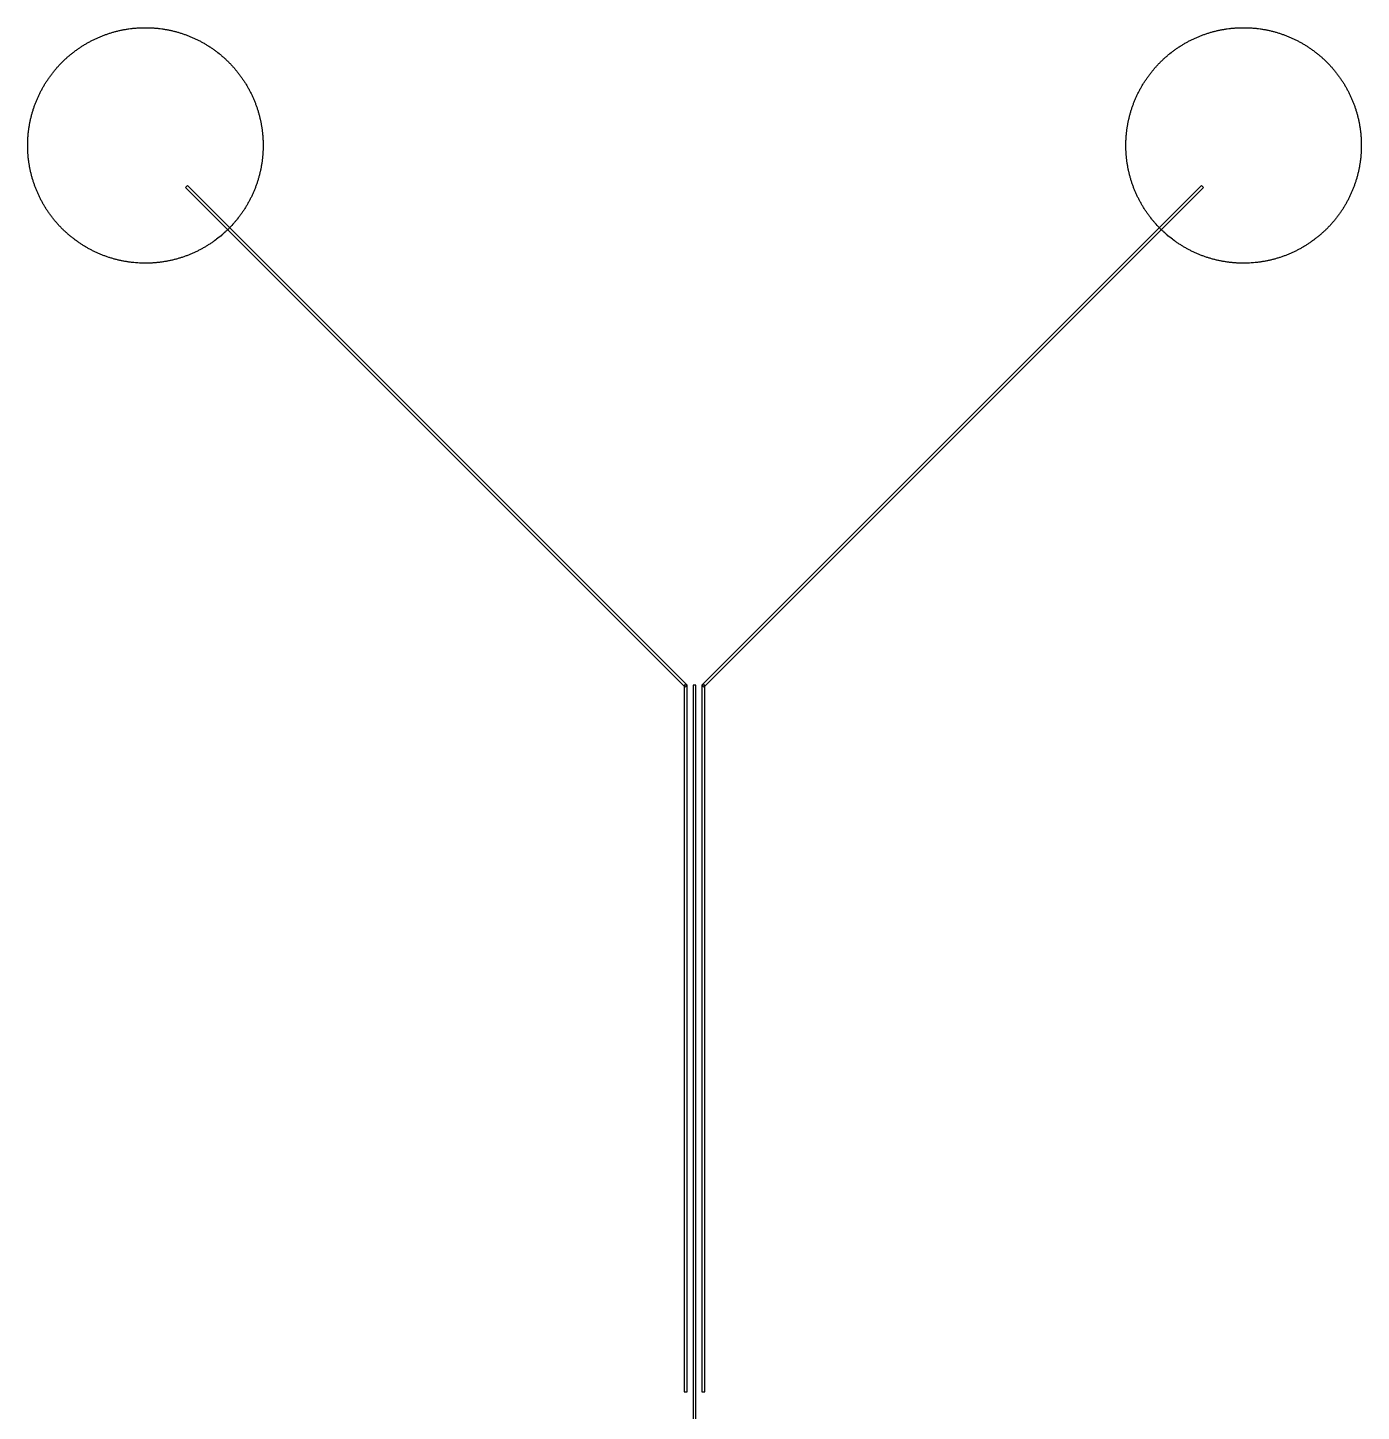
# Model space of a CAD drawing. Extents: x -30714 to 30714, y -38788 to 39084.
# Drawn here: x -5664 to 5664, y -32666 to -20916 of the extents above; entities that cross this region are included whole.
import ezdxf

# ---------------------------------------------------------------- set-up
doc = ezdxf.new("R2010")
doc.units = 0
doc.layers.add('New_Layer', color=20, linetype='CONTINUOUS')

msp = doc.modelspace()

# ---------------------------------------------------------------- linework, layer by layer
at = {"layer": 'New_Layer'}
for points in [[(-3663.65, -21923.5), (-3663.85, -21937.6), (-3664.25, -21951.65), (-3664.5, -21958.65), (-3664.85, -21965.75), (-3665.2, -21972.75), (-3666.1, -21986.85), (-3667.2, -22000.85), (-3667.8, -22007.9), (-3669.2, -22021.9), (-3669.95, -22028.85), (-3670.8, -22035.9), (-3671.65, -22042.9), (-3672.55, -22049.85), (-3674.55, -22063.85), (-3675.6, -22070.8), (-3676.7, -22077.7), (-3677.9, -22084.7), (-3679.1, -22091.65), (-3680.35, -22098.55), (-3681.65, -22105.5), (-3683, -22112.4), (-3684.4, -22119.25), (-3685.85, -22126.15), (-3688.9, -22139.9), (-3690.5, -22146.75), (-3692.15, -22153.6), (-3693.85, -22160.45), (-3695.6, -22167.3), (-3697.4, -22174.15), (-3699.25, -22180.95), (-3701.1, -22187.65), (-3703.05, -22194.5), (-3705.05, -22201.25), (-3707.05, -22207.95), (-3709.15, -22214.75), (-3711.25, -22221.4), (-3713.45, -22228.15), (-3715.65, -22234.8), (-3717.95, -22241.5), (-3720.25, -22248.15), (-3722.6, -22254.8), (-3725, -22261.4), (-3727.45, -22268), (-3729.95, -22274.55), (-3732.5, -22281.15), (-3735.1, -22287.7), (-3737.75, -22294.25), (-3740.4, -22300.7), (-3743.15, -22307.25), (-3745.9, -22313.65), (-3748.75, -22320.2), (-3751.6, -22326.55), (-3754.55, -22333.05), (-3757.45, -22339.35), (-3760.5, -22345.8), (-3763.55, -22352.15), (-3766.6, -22358.4), (-3769.75, -22364.75), (-3772.9, -22371), (-3776.15, -22377.3), (-3779.4, -22383.5), (-3782.75, -22389.8), (-3786.1, -22395.95), (-3789.5, -22402.15), (-3792.95, -22408.3), (-3796.4, -22414.35), (-3799.95, -22420.5), (-3803.55, -22426.6), (-3807.15, -22432.6), (-3810.8, -22438.6), (-3814.5, -22444.6), (-3818.25, -22450.6), (-3822, -22456.5), (-3825.85, -22462.45), (-3829.7, -22468.3), (-3833.6, -22474.15), (-3837.55, -22480), (-3841.55, -22485.8), (-3845.6, -22491.6), (-3849.65, -22497.3), (-3853.75, -22503.05), (-3857.95, -22508.8), (-3862.1, -22514.4), (-3866.35, -22520.05), (-3870.6, -22525.6), (-3874.95, -22531.25), (-3883.65, -22542.25), (-3888.05, -22547.7), (-3892.55, -22553.15), (-3897.1, -22558.65), (-3901.6, -22563.95), (-3906.15, -22569.3), (-3910.8, -22574.65), (-3915.5, -22580), (-3920.15, -22585.2), (-3929.65, -22595.6), (-3934.45, -22600.75), (-3939.3, -22605.9), (-3944.15, -22610.95), (-3949.05, -22616), (-3954, -22621), (-3959, -22626), (-3964, -22630.95), (-3969.1, -22635.9), (-3974.1, -22640.7), (-3979.3, -22645.6), (-3984.45, -22650.4), (-3994.85, -22659.9), (-4005.4, -22669.25), (-4010.7, -22673.85), (-4021.4, -22682.95), (-4032.3, -22691.95), (-4037.8, -22696.4), (-4048.8, -22705.1), (-4060, -22713.7), (-4065.65, -22717.95), (-4076.95, -22726.25), (-4082.65, -22730.35), (-4088.45, -22734.45), (-4094.25, -22738.5), (-4100, -22742.45), (-4105.85, -22746.4), (-4111.75, -22750.35), (-4117.6, -22754.2), (-4123.55, -22758.05), (-4129.45, -22761.8), (-4135.45, -22765.55), (-4141.45, -22769.25), (-4147.45, -22772.9), (-4153.45, -22776.5), (-4159.5, -22780.05), (-4165.65, -22783.6), (-4171.8, -22787.1), (-4177.95, -22790.55), (-4184.1, -22793.95), (-4190.3, -22797.3), (-4196.5, -22800.6), (-4202.7, -22803.85), (-4209, -22807.1), (-4215.3, -22810.3), (-4221.55, -22813.4), (-4227.9, -22816.5), (-4234.25, -22819.55), (-4240.65, -22822.55), (-4247, -22825.5), (-4253.4, -22828.4), (-4259.9, -22831.3), (-4266.3, -22834.1), (-4272.85, -22836.9), (-4279.25, -22839.6), (-4285.8, -22842.3), (-4292.35, -22844.95), (-4298.85, -22847.5), (-4305.5, -22850.1), (-4312, -22852.55), (-4318.6, -22855), (-4325.3, -22857.45), (-4331.9, -22859.8), (-4338.55, -22862.1), (-4345.2, -22864.35), (-4351.9, -22866.6), (-4358.6, -22868.75), (-4365.35, -22870.9), (-4372.05, -22872.95), (-4378.8, -22875), (-4385.6, -22877), (-4392.3, -22878.9), (-4399.1, -22880.8), (-4405.95, -22882.65), (-4412.7, -22884.4), (-4419.55, -22886.15), (-4426.35, -22887.85), (-4433.2, -22889.5), (-4440.1, -22891.1), (-4446.95, -22892.65), (-4453.85, -22894.15), (-4460.7, -22895.6), (-4467.65, -22897), (-4474.55, -22898.35), (-4481.5, -22899.7), (-4488.4, -22900.95), (-4495.35, -22902.15), (-4502.3, -22903.3), (-4509.25, -22904.4), (-4516.25, -22905.5), (-4523.15, -22906.5), (-4530.15, -22907.45), (-4537.2, -22908.4), (-4544.1, -22909.25), (-4551.1, -22910.05), (-4558.1, -22910.8), (-4565.15, -22911.55), (-4572.15, -22912.2), (-4579.2, -22912.85), (-4586.2, -22913.4), (-4593.2, -22913.9), (-4600.25, -22914.4), (-4607.25, -22914.8), (-4614.3, -22915.2), (-4628.35, -22915.8), (-4635.4, -22916), (-4649.5, -22916.3), (-4663.6, -22916.4), (-4677.7, -22916.3), (-4691.8, -22916), (-4698.85, -22915.8), (-4705.9, -22915.5), (-4712.9, -22915.2), (-4727, -22914.4), (-4741.05, -22913.4), (-4748.05, -22912.85), (-4762.1, -22911.55), (-4776.1, -22910.05), (-4783.1, -22909.25), (-4790.1, -22908.35), (-4797.05, -22907.45), (-4804.05, -22906.5), (-4810.95, -22905.5), (-4818, -22904.4), (-4824.95, -22903.3), (-4831.9, -22902.15), (-4838.8, -22900.95), (-4845.7, -22899.7), (-4852.6, -22898.4), (-4859.6, -22897), (-4866.5, -22895.6), (-4873.4, -22894.15), (-4880.25, -22892.65), (-4887.15, -22891.1), (-4894, -22889.5), (-4900.85, -22887.85), (-4907.7, -22886.15), (-4914.5, -22884.4), (-4921.25, -22882.65), (-4928.1, -22880.8), (-4934.9, -22878.9), (-4941.6, -22877), (-4948.4, -22875), (-4955.2, -22872.95), (-4961.85, -22870.9), (-4968.65, -22868.75), (-4975.3, -22866.6), (-4988.7, -22862.1), (-4995.3, -22859.8), (-5001.9, -22857.45), (-5008.6, -22855), (-5015.2, -22852.55), (-5021.8, -22850.05), (-5028.35, -22847.5), (-5034.85, -22844.95), (-5041.4, -22842.3), (-5047.95, -22839.6), (-5054.4, -22836.9), (-5060.9, -22834.1), (-5067.3, -22831.3), (-5073.8, -22828.4), (-5080.2, -22825.5), (-5086.6, -22822.55), (-5092.95, -22819.55), (-5099.3, -22816.5), (-5105.65, -22813.4), (-5111.9, -22810.3), (-5118.2, -22807.1), (-5124.45, -22803.9), (-5130.75, -22800.6), (-5136.9, -22797.3), (-5143.1, -22793.95), (-5149.3, -22790.55), (-5155.45, -22787.1), (-5161.6, -22783.6), (-5167.7, -22780.05), (-5173.75, -22776.5), (-5179.75, -22772.9), (-5185.85, -22769.2), (-5191.75, -22765.55), (-5197.75, -22761.8), (-5203.7, -22758), (-5209.6, -22754.2), (-5215.55, -22750.3), (-5221.4, -22746.4), (-5227.2, -22742.45), (-5233.05, -22738.45), (-5238.75, -22734.45), (-5244.5, -22730.4), (-5250.25, -22726.25), (-5255.95, -22722.1), (-5261.6, -22717.9), (-5267.2, -22713.7), (-5272.85, -22709.4), (-5278.4, -22705.1), (-5283.95, -22700.75), (-5289.45, -22696.35), (-5294.9, -22691.95), (-5300.4, -22687.45), (-5305.75, -22683), (-5311.15, -22678.45), (-5316.5, -22673.85), (-5321.8, -22669.25), (-5327.1, -22664.6), (-5332.35, -22659.9), (-5337.6, -22655.15), (-5342.75, -22650.4), (-5347.9, -22645.6), (-5353.05, -22640.75), (-5358.15, -22635.85), (-5363.2, -22630.95), (-5368.2, -22626), (-5373.2, -22621), (-5378.15, -22616), (-5383.05, -22610.95), (-5387.95, -22605.85), (-5392.75, -22600.75), (-5397.55, -22595.6), (-5402.35, -22590.4), (-5407.05, -22585.2), (-5411.75, -22579.95), (-5416.4, -22574.65), (-5421.05, -22569.3), (-5425.6, -22564), (-5430.15, -22558.6), (-5434.65, -22553.2), (-5439.15, -22547.7), (-5443.55, -22542.25), (-5447.9, -22536.8), (-5452.3, -22531.2), (-5456.6, -22525.65), (-5460.9, -22520), (-5465.1, -22514.4), (-5469.3, -22508.75), (-5473.45, -22503.05), (-5477.55, -22497.35), (-5481.6, -22491.6), (-5485.65, -22485.8), (-5489.65, -22480), (-5493.6, -22474.15), (-5497.5, -22468.3), (-5501.4, -22462.4), (-5505.2, -22456.5), (-5509, -22450.55), (-5512.7, -22444.65), (-5516.4, -22438.65), (-5520.05, -22432.65), (-5523.7, -22426.55), (-5527.25, -22420.5), (-5530.8, -22414.35), (-5534.25, -22408.3), (-5537.7, -22402.15), (-5541.1, -22396), (-5544.45, -22389.8), (-5547.8, -22383.5), (-5551.05, -22377.3), (-5554.3, -22371), (-5557.45, -22364.8), (-5560.6, -22358.45), (-5563.7, -22352.1), (-5566.75, -22345.75), (-5569.75, -22339.35), (-5572.7, -22333), (-5575.6, -22326.6), (-5578.45, -22320.2), (-5581.3, -22313.7), (-5584.05, -22307.25), (-5586.8, -22300.75), (-5589.5, -22294.2), (-5592.1, -22287.7), (-5594.7, -22281.15), (-5597.25, -22274.6), (-5599.75, -22268), (-5602.2, -22261.4), (-5604.6, -22254.8), (-5606.95, -22248.15), (-5609.3, -22241.45), (-5611.55, -22234.85), (-5613.75, -22228.15), (-5615.95, -22221.4), (-5618.05, -22214.75), (-5620.15, -22208), (-5624.15, -22194.5), (-5626.1, -22187.7), (-5627.95, -22180.95), (-5629.8, -22174.15), (-5631.6, -22167.3), (-5633.35, -22160.5), (-5635.05, -22153.65), (-5636.7, -22146.8), (-5638.3, -22139.95), (-5639.85, -22133.05), (-5641.35, -22126.2), (-5642.8, -22119.3), (-5644.2, -22112.4), (-5645.55, -22105.5), (-5646.85, -22098.55), (-5648.1, -22091.65), (-5649.35, -22084.65), (-5650.5, -22077.75), (-5651.6, -22070.8), (-5652.65, -22063.85), (-5653.7, -22056.8), (-5654.65, -22049.9), (-5655.55, -22042.9), (-5657.25, -22028.9), (-5658, -22021.9), (-5658.75, -22014.85), (-5659.4, -22007.9), (-5660.6, -21993.85), (-5661.1, -21986.85), (-5662, -21972.75), (-5662.35, -21965.75), (-5662.7, -21958.7), (-5663.2, -21944.6), (-5663.35, -21937.6), (-5663.5, -21930.55), (-5663.55, -21923.5), (-5663.6, -21916.4), (-5663.5, -21902.3), (-5663.35, -21895.25), (-5663.2, -21888.25), (-5662.7, -21874.15), (-5662.35, -21867.1), (-5662, -21860.1), (-5661.1, -21846), (-5660.6, -21839), (-5660, -21831.95), (-5659.4, -21824.95), (-5658.75, -21818), (-5658, -21810.95), (-5657.25, -21803.95), (-5655.55, -21789.95), (-5654.65, -21782.95), (-5653.7, -21776.05), (-5652.65, -21769), (-5651.6, -21762.05), (-5650.5, -21755.1), (-5649.35, -21748.2), (-5648.1, -21741.2), (-5646.85, -21734.3), (-5645.55, -21727.35), (-5644.2, -21720.45), (-5642.8, -21713.55), (-5641.35, -21706.65), (-5639.85, -21699.75), (-5638.3, -21692.9), (-5636.7, -21686.05), (-5635.05, -21679.2), (-5633.35, -21672.35), (-5631.6, -21665.5), (-5629.8, -21658.7), (-5627.95, -21651.9), (-5626.1, -21645.15), (-5624.15, -21638.35), (-5622.2, -21631.65), (-5620.15, -21624.85), (-5618.05, -21618.1), (-5615.95, -21611.4), (-5611.55, -21598), (-5609.3, -21591.4), (-5607, -21584.75), (-5604.6, -21578.05), (-5602.2, -21571.45), (-5599.75, -21564.85), (-5597.25, -21558.25), (-5594.7, -21551.7), (-5592.15, -21545.2), (-5589.5, -21538.65), (-5586.8, -21532.1), (-5584.05, -21525.6), (-5581.3, -21519.15), (-5578.45, -21512.65), (-5575.6, -21506.25), (-5572.7, -21499.85), (-5569.7, -21493.4), (-5566.75, -21487.1), (-5563.7, -21480.75), (-5560.6, -21474.4), (-5557.45, -21468.05), (-5554.3, -21461.85), (-5551.05, -21455.55), (-5547.8, -21449.35), (-5544.45, -21443.05), (-5541.1, -21436.85), (-5537.7, -21430.7), (-5534.3, -21424.6), (-5530.8, -21418.5), (-5527.25, -21412.35), (-5523.7, -21406.3), (-5520.05, -21400.2), (-5516.4, -21394.2), (-5512.7, -21388.2), (-5509, -21382.3), (-5505.2, -21376.35), (-5501.4, -21370.45), (-5497.5, -21364.5), (-5493.6, -21358.65), (-5489.65, -21352.85), (-5485.65, -21347), (-5481.6, -21341.2), (-5477.55, -21335.5), (-5473.45, -21329.8), (-5469.3, -21324.1), (-5465.1, -21318.45), (-5460.85, -21312.8), (-5456.6, -21307.2), (-5452.3, -21301.65), (-5447.95, -21296.1), (-5443.55, -21290.6), (-5439.1, -21285.1), (-5434.65, -21279.65), (-5430.15, -21274.25), (-5425.65, -21268.9), (-5421, -21263.5), (-5416.4, -21258.2), (-5411.75, -21252.9), (-5407.05, -21247.65), (-5402.35, -21242.45), (-5397.55, -21237.25), (-5392.75, -21232.1), (-5387.95, -21227), (-5383.05, -21221.9), (-5378.15, -21216.85), (-5373.2, -21211.85), (-5368.2, -21206.85), (-5363.2, -21201.9), (-5358.15, -21197), (-5353.05, -21192.1), (-5347.9, -21187.25), (-5342.75, -21182.45), (-5337.6, -21177.7), (-5332.35, -21172.95), (-5327.1, -21168.25), (-5321.8, -21163.6), (-5316.5, -21159), (-5311.15, -21154.4), (-5305.75, -21149.85), (-5300.35, -21145.35), (-5294.9, -21140.9), (-5289.45, -21136.5), (-5283.95, -21132.1), (-5278.4, -21127.75), (-5272.85, -21123.45), (-5267.2, -21119.15), (-5261.6, -21114.95), (-5255.95, -21110.75), (-5250.25, -21106.6), (-5244.5, -21102.45), (-5238.75, -21098.4), (-5233.05, -21094.4), (-5227.2, -21090.4), (-5221.4, -21086.45), (-5215.55, -21082.55), (-5209.6, -21078.65), (-5203.75, -21074.85), (-5197.75, -21071.05), (-5191.8, -21067.3), (-5185.8, -21063.6), (-5179.75, -21059.95), (-5173.75, -21056.35), (-5167.65, -21052.75), (-5161.6, -21049.25), (-5155.45, -21045.75), (-5149.3, -21042.3), (-5143.1, -21038.9), (-5136.95, -21035.55), (-5130.75, -21032.25), (-5124.45, -21028.95), (-5118.25, -21025.75), (-5111.9, -21022.55), (-5105.65, -21019.45), (-5099.3, -21016.35), (-5092.95, -21013.3), (-5086.6, -21010.3), (-5080.2, -21007.35), (-5073.8, -21004.45), (-5067.35, -21001.55), (-5060.9, -20998.75), (-5054.4, -20995.95), (-5047.95, -20993.25), (-5041.4, -20990.55), (-5034.85, -20987.9), (-5028.3, -20985.3), (-5021.8, -20982.8), (-5015.2, -20980.3), (-5008.55, -20977.8), (-5001.95, -20975.4), (-4995.3, -20973.05), (-4988.7, -20970.75), (-4981.95, -20968.45), (-4975.3, -20966.25), (-4968.65, -20964.1), (-4961.9, -20961.95), (-4955.2, -20959.9), (-4948.45, -20957.85), (-4941.6, -20955.85), (-4934.9, -20953.95), (-4928.1, -20952.05), (-4921.3, -20950.2), (-4914.45, -20948.4), (-4907.7, -20946.7), (-4900.85, -20945), (-4894, -20943.35), (-4887.15, -20941.75), (-4880.25, -20940.2), (-4873.4, -20938.7), (-4866.5, -20937.25), (-4859.6, -20935.85), (-4852.6, -20934.45), (-4845.7, -20933.15), (-4838.8, -20931.9), (-4831.9, -20930.7), (-4824.95, -20929.55), (-4818, -20928.45), (-4811, -20927.35), (-4804.05, -20926.35), (-4790.05, -20924.45), (-4783.1, -20923.6), (-4776.1, -20922.8), (-4769.05, -20922), (-4762.1, -20921.3), (-4748.05, -20920), (-4741.05, -20919.45), (-4733.95, -20918.9), (-4727, -20918.45), (-4712.9, -20917.65), (-4705.9, -20917.35), (-4698.85, -20917.05), (-4684.75, -20916.65), (-4670.65, -20916.45), (-4656.55, -20916.45), (-4642.45, -20916.65), (-4628.35, -20917.05), (-4614.3, -20917.65), (-4607.25, -20918.05), (-4600.25, -20918.45), (-4593.2, -20918.95), (-4586.2, -20919.45), (-4579.15, -20920), (-4565.15, -20921.3), (-4558.15, -20922), (-4551.1, -20922.8), (-4544.1, -20923.6), (-4537.15, -20924.45), (-4523.15, -20926.35), (-4516.2, -20927.35), (-4509.3, -20928.4), (-4502.3, -20929.55), (-4495.35, -20930.7), (-4488.4, -20931.9), (-4481.5, -20933.15), (-4474.6, -20934.45), (-4467.7, -20935.8), (-4460.7, -20937.25), (-4453.85, -20938.7), (-4446.95, -20940.2), (-4440.1, -20941.75), (-4433.2, -20943.35), (-4426.35, -20945), (-4419.6, -20946.65), (-4412.75, -20948.4), (-4405.9, -20950.2), (-4399.1, -20952.05), (-4392.3, -20953.95), (-4385.6, -20955.85), (-4378.8, -20957.85), (-4372.05, -20959.9), (-4365.35, -20961.95), (-4358.6, -20964.1), (-4351.9, -20966.25), (-4345.2, -20968.5), (-4338.55, -20970.75), (-4331.9, -20973.05), (-4325.3, -20975.4), (-4318.6, -20977.85), (-4312, -20980.3), (-4305.5, -20982.75), (-4298.9, -20985.3), (-4292.35, -20987.9), (-4285.8, -20990.55), (-4279.25, -20993.25), (-4272.8, -20995.95), (-4266.3, -20998.75), (-4259.9, -21001.55), (-4253.4, -21004.45), (-4247, -21007.35), (-4240.6, -21010.3), (-4234.25, -21013.3), (-4227.9, -21016.35), (-4221.55, -21019.45), (-4215.3, -21022.55), (-4209, -21025.75), (-4202.75, -21028.95), (-4196.45, -21032.25), (-4190.3, -21035.55), (-4184.1, -21038.9), (-4177.9, -21042.3), (-4171.75, -21045.75), (-4165.6, -21049.25), (-4159.5, -21052.8), (-4153.45, -21056.35), (-4147.45, -21059.95), (-4141.45, -21063.6), (-4135.45, -21067.3), (-4129.45, -21071.05), (-4123.55, -21074.8), (-4117.6, -21078.65), (-4111.75, -21082.5), (-4105.85, -21086.45), (-4100.05, -21090.35), (-4094.25, -21094.35), (-4088.45, -21098.4), (-4082.65, -21102.5), (-4077, -21106.55), (-4071.25, -21110.75), (-4065.65, -21114.9), (-4060, -21119.15), (-4054.35, -21123.45), (-4048.8, -21127.75), (-4037.8, -21136.45), (-4032.3, -21140.9), (-4026.8, -21145.4), (-4021.45, -21149.85), (-4016, -21154.45), (-4010.7, -21159), (-4005.4, -21163.6), (-4000.05, -21168.3), (-3994.85, -21172.95), (-3989.6, -21177.7), (-3984.45, -21182.45), (-3979.3, -21187.25), (-3974.15, -21192.1), (-3969.1, -21196.95), (-3964.05, -21201.85), (-3959, -21206.85), (-3954, -21211.85), (-3949.05, -21216.85), (-3944.15, -21221.9), (-3939.25, -21227), (-3934.45, -21232.1), (-3929.65, -21237.25), (-3924.85, -21242.45), (-3920.15, -21247.65), (-3915.45, -21252.9), (-3910.8, -21258.2), (-3906.2, -21263.5), (-3901.6, -21268.9), (-3897.05, -21274.25), (-3892.6, -21279.6), (-3888.1, -21285.1), (-3883.65, -21290.6), (-3879.3, -21296.05), (-3874.95, -21301.6), (-3870.65, -21307.15), (-3866.35, -21312.8), (-3862.1, -21318.45), (-3857.95, -21324.05), (-3853.75, -21329.8), (-3849.65, -21335.5), (-3845.6, -21341.25), (-3841.55, -21347.05), (-3837.55, -21352.85), (-3833.6, -21358.7), (-3829.7, -21364.55), (-3825.85, -21370.4), (-3822, -21376.35), (-3818.2, -21382.3), (-3814.5, -21388.2), (-3810.8, -21394.2), (-3807.15, -21400.25), (-3803.55, -21406.25), (-3799.95, -21412.35), (-3796.4, -21418.5), (-3792.95, -21424.55), (-3789.5, -21430.7), (-3786.1, -21436.9), (-3782.75, -21443.05), (-3779.4, -21449.35), (-3776.15, -21455.55), (-3772.9, -21461.85), (-3769.75, -21468.1), (-3766.65, -21474.35), (-3763.55, -21480.7), (-3760.5, -21487.05), (-3757.5, -21493.4), (-3754.55, -21499.8), (-3751.6, -21506.25), (-3748.75, -21512.65), (-3745.95, -21519.1), (-3743.15, -21525.6), (-3740.4, -21532.15), (-3737.75, -21538.6), (-3735.1, -21545.15), (-3732.5, -21551.7), (-3729.95, -21558.3), (-3727.45, -21564.85), (-3725, -21571.45), (-3722.6, -21578.05), (-3720.25, -21584.7), (-3717.9, -21591.4), (-3715.65, -21598.05), (-3713.45, -21604.7), (-3711.25, -21611.45), (-3709.15, -21618.1), (-3707.05, -21624.9), (-3705.05, -21631.6), (-3703.05, -21638.35), (-3701.1, -21645.2), (-3699.25, -21651.9), (-3697.4, -21658.7), (-3695.6, -21665.5), (-3693.85, -21672.35), (-3692.15, -21679.25), (-3690.5, -21686.1), (-3688.9, -21692.95), (-3685.85, -21706.7), (-3684.4, -21713.6), (-3683, -21720.45), (-3681.65, -21727.35), (-3680.35, -21734.3), (-3679.1, -21741.2), (-3677.9, -21748.15), (-3676.7, -21755.15), (-3675.6, -21762.05), (-3674.55, -21769), (-3672.55, -21783), (-3671.65, -21789.95), (-3670.8, -21796.95), (-3669.95, -21804), (-3669.2, -21810.95), (-3667.8, -21824.95), (-3667.2, -21831.95), (-3666.1, -21846), (-3665.2, -21860.1), (-3664.85, -21867.1), (-3664.5, -21874.15), (-3664.25, -21881.2), (-3663.85, -21895.25), (-3663.65, -21909.35)], [(5663.55, -21923.5), (5663.5, -21930.55), (5663.35, -21937.6), (5663.2, -21944.6), (5662.7, -21958.7), (5662.35, -21965.75), (5662, -21972.75), (5661.1, -21986.85), (5660.6, -21993.85), (5659.4, -22007.9), (5658.75, -22014.85), (5658, -22021.9), (5657.25, -22028.9), (5655.55, -22042.9), (5654.65, -22049.9), (5653.7, -22056.8), (5652.65, -22063.85), (5651.6, -22070.8), (5650.5, -22077.75), (5649.35, -22084.65), (5648.1, -22091.65), (5646.85, -22098.55), (5645.55, -22105.5), (5644.2, -22112.4), (5642.8, -22119.3), (5641.35, -22126.2), (5639.85, -22133.05), (5638.3, -22139.95), (5636.7, -22146.8), (5635.05, -22153.65), (5633.35, -22160.5), (5631.6, -22167.3), (5629.8, -22174.15), (5627.95, -22180.95), (5626.1, -22187.7), (5624.15, -22194.5), (5620.15, -22208), (5618.05, -22214.75), (5615.95, -22221.4), (5613.75, -22228.15), (5611.55, -22234.85), (5609.3, -22241.45), (5606.95, -22248.15), (5604.6, -22254.8), (5602.2, -22261.4), (5599.75, -22268), (5597.25, -22274.6), (5594.7, -22281.15), (5592.1, -22287.7), (5589.5, -22294.2), (5586.8, -22300.75), (5584.05, -22307.25), (5581.3, -22313.7), (5578.45, -22320.2), (5575.6, -22326.6), (5572.7, -22333), (5569.75, -22339.35), (5566.75, -22345.75), (5563.7, -22352.1), (5560.6, -22358.45), (5557.45, -22364.8), (5554.3, -22371), (5551.05, -22377.3), (5547.8, -22383.5), (5544.45, -22389.8), (5541.1, -22396), (5537.7, -22402.15), (5534.25, -22408.3), (5530.8, -22414.35), (5527.25, -22420.5), (5523.7, -22426.55), (5520.05, -22432.65), (5516.4, -22438.65), (5512.7, -22444.65), (5509, -22450.55), (5505.2, -22456.5), (5501.4, -22462.4), (5497.5, -22468.3), (5493.6, -22474.15), (5489.65, -22480), (5485.65, -22485.8), (5481.6, -22491.6), (5477.55, -22497.35), (5473.45, -22503.05), (5469.3, -22508.75), (5465.1, -22514.4), (5460.9, -22520), (5456.6, -22525.65), (5452.3, -22531.2), (5447.9, -22536.8), (5443.55, -22542.25), (5439.15, -22547.7), (5434.65, -22553.2), (5430.15, -22558.6), (5425.6, -22564), (5421.05, -22569.3), (5416.4, -22574.65), (5411.75, -22579.95), (5407.05, -22585.2), (5402.35, -22590.4), (5397.55, -22595.6), (5392.75, -22600.75), (5387.95, -22605.85), (5383.05, -22610.95), (5378.15, -22616), (5373.2, -22621), (5368.2, -22626), (5363.2, -22630.95), (5358.15, -22635.85), (5353.05, -22640.75), (5347.9, -22645.6), (5342.75, -22650.4), (5337.6, -22655.15), (5332.35, -22659.9), (5327.1, -22664.6), (5321.8, -22669.25), (5316.5, -22673.85), (5311.15, -22678.45), (5305.75, -22683), (5300.4, -22687.45), (5294.9, -22691.95), (5289.45, -22696.35), (5283.95, -22700.75), (5278.4, -22705.1), (5272.85, -22709.4), (5267.2, -22713.7), (5261.6, -22717.9), (5255.95, -22722.1), (5250.25, -22726.25), (5244.5, -22730.4), (5238.75, -22734.45), (5233.05, -22738.45), (5227.2, -22742.45), (5221.4, -22746.4), (5215.55, -22750.3), (5209.6, -22754.2), (5203.7, -22758), (5197.75, -22761.8), (5191.75, -22765.55), (5185.85, -22769.2), (5179.75, -22772.9), (5173.75, -22776.5), (5167.7, -22780.05), (5161.6, -22783.6), (5155.45, -22787.1), (5149.3, -22790.55), (5143.1, -22793.95), (5136.9, -22797.3), (5130.75, -22800.6), (5124.45, -22803.9), (5118.2, -22807.1), (5111.9, -22810.3), (5105.65, -22813.4), (5099.3, -22816.5), (5092.95, -22819.55), (5086.6, -22822.55), (5080.2, -22825.5), (5073.8, -22828.4), (5067.3, -22831.3), (5060.9, -22834.1), (5054.4, -22836.9), (5047.95, -22839.6), (5041.4, -22842.3), (5034.85, -22844.95), (5028.35, -22847.5), (5021.8, -22850.05), (5015.2, -22852.55), (5008.6, -22855), (5001.9, -22857.45), (4995.3, -22859.8), (4988.7, -22862.1), (4975.3, -22866.6), (4968.65, -22868.75), (4961.85, -22870.9), (4955.2, -22872.95), (4948.4, -22875), (4941.6, -22877), (4934.9, -22878.9), (4928.1, -22880.8), (4921.25, -22882.65), (4914.5, -22884.4), (4907.7, -22886.15), (4900.85, -22887.85), (4894, -22889.5), (4887.15, -22891.1), (4880.25, -22892.65), (4873.4, -22894.15), (4866.5, -22895.6), (4859.6, -22897), (4852.6, -22898.4), (4845.7, -22899.7), (4838.8, -22900.95), (4831.9, -22902.15), (4824.95, -22903.3), (4818, -22904.4), (4810.95, -22905.5), (4804.05, -22906.5), (4797.05, -22907.45), (4790.1, -22908.35), (4783.1, -22909.25), (4776.1, -22910.05), (4762.1, -22911.55), (4748.05, -22912.85), (4741.05, -22913.4), (4727, -22914.4), (4712.9, -22915.2), (4705.9, -22915.5), (4698.85, -22915.8), (4691.8, -22916), (4677.7, -22916.3), (4663.6, -22916.4), (4649.5, -22916.3), (4635.4, -22916), (4628.35, -22915.8), (4614.3, -22915.2), (4607.25, -22914.8), (4600.25, -22914.4), (4593.2, -22913.9), (4586.2, -22913.4), (4579.2, -22912.85), (4572.15, -22912.2), (4565.15, -22911.55), (4558.1, -22910.8), (4551.1, -22910.05), (4544.1, -22909.25), (4537.2, -22908.4), (4530.15, -22907.45), (4523.15, -22906.5), (4516.25, -22905.5), (4509.25, -22904.4), (4502.3, -22903.3), (4495.35, -22902.15), (4488.4, -22900.95), (4481.5, -22899.7), (4474.55, -22898.35), (4467.65, -22897), (4460.7, -22895.6), (4453.85, -22894.15), (4446.95, -22892.65), (4440.1, -22891.1), (4433.2, -22889.5), (4426.35, -22887.85), (4419.55, -22886.15), (4412.7, -22884.4), (4405.95, -22882.65), (4399.1, -22880.8), (4392.3, -22878.9), (4385.6, -22877), (4378.8, -22875), (4372.05, -22872.95), (4365.35, -22870.9), (4358.6, -22868.75), (4351.9, -22866.6), (4345.2, -22864.35), (4338.55, -22862.1), (4331.9, -22859.8), (4325.3, -22857.45), (4318.6, -22855), (4312, -22852.55), (4305.5, -22850.1), (4298.85, -22847.5), (4292.35, -22844.95), (4285.8, -22842.3), (4279.25, -22839.6), (4272.85, -22836.9), (4266.3, -22834.1), (4259.9, -22831.3), (4253.4, -22828.4), (4247, -22825.5), (4240.65, -22822.55), (4234.25, -22819.55), (4227.9, -22816.5), (4221.55, -22813.4), (4215.3, -22810.3), (4209, -22807.1), (4202.7, -22803.85), (4196.5, -22800.6), (4190.3, -22797.3), (4184.1, -22793.95), (4177.95, -22790.55), (4171.8, -22787.1), (4165.65, -22783.6), (4159.5, -22780.05), (4153.45, -22776.5), (4147.45, -22772.9), (4141.45, -22769.25), (4135.45, -22765.55), (4129.45, -22761.8), (4123.55, -22758.05), (4117.6, -22754.2), (4111.75, -22750.35), (4105.85, -22746.4), (4100, -22742.45), (4094.25, -22738.5), (4088.45, -22734.45), (4082.65, -22730.35), (4076.95, -22726.25), (4065.65, -22717.95), (4060, -22713.7), (4048.8, -22705.1), (4037.8, -22696.4), (4032.3, -22691.95), (4021.4, -22682.95), (4010.7, -22673.85), (4005.4, -22669.25), (3994.85, -22659.9), (3984.45, -22650.4), (3979.3, -22645.6), (3974.1, -22640.7), (3969.1, -22635.9), (3964, -22630.95), (3959, -22626), (3954, -22621), (3949.05, -22616), (3944.15, -22610.95), (3939.3, -22605.9), (3934.45, -22600.75), (3929.65, -22595.6), (3920.15, -22585.2), (3915.5, -22580), (3910.8, -22574.65), (3906.15, -22569.3), (3901.6, -22563.95), (3897.1, -22558.65), (3892.55, -22553.15), (3888.05, -22547.7), (3883.65, -22542.25), (3874.95, -22531.25), (3870.6, -22525.6), (3866.35, -22520.05), (3862.1, -22514.4), (3857.95, -22508.8), (3853.75, -22503.05), (3849.65, -22497.3), (3845.6, -22491.6), (3841.55, -22485.8), (3837.55, -22480), (3833.6, -22474.15), (3829.7, -22468.3), (3825.85, -22462.45), (3822, -22456.5), (3818.25, -22450.6), (3814.5, -22444.6), (3810.8, -22438.6), (3807.15, -22432.6), (3803.55, -22426.6), (3799.95, -22420.5), (3796.4, -22414.35), (3792.95, -22408.3), (3789.5, -22402.15), (3786.1, -22395.95), (3782.75, -22389.8), (3779.4, -22383.5), (3776.15, -22377.3), (3772.9, -22371), (3769.75, -22364.75), (3766.6, -22358.4), (3763.55, -22352.15), (3760.5, -22345.8), (3757.45, -22339.35), (3754.55, -22333.05), (3751.6, -22326.55), (3748.75, -22320.2), (3745.9, -22313.65), (3743.15, -22307.25), (3740.4, -22300.7), (3737.75, -22294.25), (3735.1, -22287.7), (3732.5, -22281.15), (3729.95, -22274.55), (3727.45, -22268), (3725, -22261.4), (3722.6, -22254.8), (3720.25, -22248.15), (3717.95, -22241.5), (3715.65, -22234.8), (3713.45, -22228.15), (3711.25, -22221.4), (3709.15, -22214.75), (3707.05, -22207.95), (3705.05, -22201.25), (3703.05, -22194.5), (3701.1, -22187.65), (3699.25, -22180.95), (3697.4, -22174.15), (3695.6, -22167.3), (3693.85, -22160.45), (3692.15, -22153.6), (3690.5, -22146.75), (3688.9, -22139.9), (3685.85, -22126.15), (3684.4, -22119.25), (3683, -22112.4), (3681.65, -22105.5), (3680.35, -22098.55), (3679.1, -22091.65), (3677.9, -22084.7), (3676.7, -22077.7), (3675.6, -22070.8), (3674.55, -22063.85), (3672.55, -22049.85), (3671.65, -22042.9), (3670.8, -22035.9), (3669.95, -22028.85), (3669.2, -22021.9), (3667.8, -22007.9), (3667.2, -22000.85), (3666.1, -21986.85), (3665.2, -21972.75), (3664.85, -21965.75), (3664.5, -21958.65), (3664.25, -21951.65), (3663.85, -21937.6), (3663.65, -21923.5), (3663.65, -21909.35), (3663.85, -21895.25), (3664.25, -21881.2), (3664.5, -21874.15), (3664.85, -21867.1), (3665.2, -21860.1), (3666.1, -21846), (3667.2, -21831.95), (3667.8, -21824.95), (3669.2, -21810.95), (3669.95, -21804), (3670.8, -21796.95), (3671.65, -21789.95), (3672.55, -21783), (3674.55, -21769), (3675.6, -21762.05), (3676.7, -21755.15), (3677.9, -21748.15), (3679.1, -21741.2), (3680.35, -21734.3), (3681.65, -21727.35), (3683, -21720.45), (3684.4, -21713.6), (3685.85, -21706.7), (3688.9, -21692.95), (3690.5, -21686.1), (3692.15, -21679.25), (3693.85, -21672.35), (3695.6, -21665.5), (3697.4, -21658.7), (3699.25, -21651.9), (3701.1, -21645.2), (3703.05, -21638.35), (3705.05, -21631.6), (3707.05, -21624.9), (3709.15, -21618.1), (3711.25, -21611.45), (3713.45, -21604.7), (3715.65, -21598.05), (3717.9, -21591.4), (3720.25, -21584.7), (3722.6, -21578.05), (3725, -21571.45), (3727.45, -21564.85), (3729.95, -21558.3), (3732.5, -21551.7), (3735.1, -21545.15), (3737.75, -21538.6), (3740.4, -21532.15), (3743.15, -21525.6), (3745.95, -21519.1), (3748.75, -21512.65), (3751.6, -21506.25), (3754.55, -21499.8), (3757.5, -21493.4), (3760.5, -21487.05), (3763.55, -21480.7), (3766.65, -21474.35), (3769.75, -21468.1), (3772.9, -21461.85), (3776.15, -21455.55), (3779.4, -21449.35), (3782.75, -21443.05), (3786.1, -21436.9), (3789.5, -21430.7), (3792.95, -21424.55), (3796.4, -21418.5), (3799.95, -21412.35), (3803.55, -21406.25), (3807.15, -21400.25), (3810.8, -21394.2), (3814.5, -21388.2), (3818.2, -21382.3), (3822, -21376.35), (3825.85, -21370.4), (3829.7, -21364.55), (3833.6, -21358.7), (3837.55, -21352.85), (3841.55, -21347.05), (3845.6, -21341.25), (3849.65, -21335.5), (3853.75, -21329.8), (3857.95, -21324.05), (3862.1, -21318.45), (3866.35, -21312.8), (3870.65, -21307.15), (3874.95, -21301.6), (3879.3, -21296.05), (3883.65, -21290.6), (3888.1, -21285.1), (3892.6, -21279.6), (3897.05, -21274.25), (3901.6, -21268.9), (3906.2, -21263.5), (3910.8, -21258.2), (3915.45, -21252.9), (3920.15, -21247.65), (3924.85, -21242.45), (3929.65, -21237.25), (3934.45, -21232.1), (3939.25, -21227), (3944.15, -21221.9), (3949.05, -21216.85), (3954, -21211.85), (3959, -21206.85), (3964.05, -21201.85), (3969.1, -21196.95), (3974.15, -21192.1), (3979.3, -21187.25), (3984.45, -21182.45), (3989.6, -21177.7), (3994.85, -21172.95), (4000.05, -21168.3), (4005.4, -21163.6), (4010.7, -21159), (4016, -21154.45), (4021.45, -21149.85), (4026.8, -21145.4), (4032.3, -21140.9), (4037.8, -21136.45), (4048.8, -21127.75), (4054.35, -21123.45), (4060, -21119.15), (4065.65, -21114.9), (4071.25, -21110.75), (4077, -21106.55), (4082.65, -21102.5), (4088.45, -21098.4), (4094.25, -21094.35), (4100.05, -21090.35), (4105.85, -21086.45), (4111.75, -21082.5), (4117.6, -21078.65), (4123.55, -21074.8), (4129.45, -21071.05), (4135.45, -21067.3), (4141.45, -21063.6), (4147.45, -21059.95), (4153.45, -21056.35), (4159.5, -21052.8), (4165.6, -21049.25), (4171.75, -21045.75), (4177.9, -21042.3), (4184.1, -21038.9), (4190.3, -21035.55), (4196.45, -21032.25), (4202.75, -21028.95), (4209, -21025.75), (4215.3, -21022.55), (4221.55, -21019.45), (4227.9, -21016.35), (4234.25, -21013.3), (4240.6, -21010.3), (4247, -21007.35), (4253.4, -21004.45), (4259.9, -21001.55), (4266.3, -20998.75), (4272.8, -20995.95), (4279.25, -20993.25), (4285.8, -20990.55), (4292.35, -20987.9), (4298.9, -20985.3), (4305.5, -20982.75), (4312, -20980.3), (4318.6, -20977.85), (4325.3, -20975.4), (4331.9, -20973.05), (4338.55, -20970.75), (4345.2, -20968.5), (4351.9, -20966.25), (4358.6, -20964.1), (4365.35, -20961.95), (4372.05, -20959.9), (4378.8, -20957.85), (4385.6, -20955.85), (4392.3, -20953.95), (4399.1, -20952.05), (4405.9, -20950.2), (4412.75, -20948.4), (4419.6, -20946.65), (4426.35, -20945), (4433.2, -20943.35), (4440.1, -20941.75), (4446.95, -20940.2), (4453.85, -20938.7), (4460.7, -20937.25), (4467.7, -20935.8), (4474.6, -20934.45), (4481.5, -20933.15), (4488.4, -20931.9), (4495.35, -20930.7), (4502.3, -20929.55), (4509.3, -20928.4), (4516.2, -20927.35), (4523.15, -20926.35), (4537.15, -20924.45), (4544.1, -20923.6), (4551.1, -20922.8), (4558.15, -20922), (4565.15, -20921.3), (4579.15, -20920), (4586.2, -20919.45), (4593.2, -20918.95), (4600.25, -20918.45), (4607.25, -20918.05), (4614.3, -20917.65), (4628.35, -20917.05), (4642.45, -20916.65), (4656.55, -20916.45), (4670.65, -20916.45), (4684.75, -20916.65), (4698.85, -20917.05), (4705.9, -20917.35), (4712.9, -20917.65), (4727, -20918.45), (4733.95, -20918.9), (4741.05, -20919.45), (4748.05, -20920), (4762.1, -20921.3), (4769.05, -20922), (4776.1, -20922.8), (4783.1, -20923.6), (4790.05, -20924.45), (4804.05, -20926.35), (4811, -20927.35), (4818, -20928.45), (4824.95, -20929.55), (4831.9, -20930.7), (4838.8, -20931.9), (4845.7, -20933.15), (4852.6, -20934.45), (4859.6, -20935.85), (4866.5, -20937.25), (4873.4, -20938.7), (4880.25, -20940.2), (4887.15, -20941.75), (4894, -20943.35), (4900.85, -20945), (4907.7, -20946.7), (4914.45, -20948.4), (4921.3, -20950.2), (4928.1, -20952.05), (4934.9, -20953.95), (4941.6, -20955.85), (4948.45, -20957.85), (4955.2, -20959.9), (4961.9, -20961.95), (4968.65, -20964.1), (4975.3, -20966.25), (4981.95, -20968.45), (4988.7, -20970.75), (4995.3, -20973.05), (5001.95, -20975.4), (5008.55, -20977.8), (5015.2, -20980.3), (5021.8, -20982.8), (5028.3, -20985.3), (5034.85, -20987.9), (5041.4, -20990.55), (5047.95, -20993.25), (5054.4, -20995.95), (5060.9, -20998.75), (5067.35, -21001.55), (5073.8, -21004.45), (5080.2, -21007.35), (5086.6, -21010.3), (5092.95, -21013.3), (5099.3, -21016.35), (5105.65, -21019.45), (5111.9, -21022.55), (5118.25, -21025.75), (5124.45, -21028.95), (5130.75, -21032.25), (5136.95, -21035.55), (5143.1, -21038.9), (5149.3, -21042.3), (5155.45, -21045.75), (5161.6, -21049.25), (5167.65, -21052.75), (5173.75, -21056.35), (5179.75, -21059.95), (5185.8, -21063.6), (5191.8, -21067.3), (5197.75, -21071.05), (5203.75, -21074.85), (5209.6, -21078.65), (5215.55, -21082.55), (5221.4, -21086.45), (5227.2, -21090.4), (5233.05, -21094.4), (5238.75, -21098.4), (5244.5, -21102.45), (5250.25, -21106.6), (5255.95, -21110.75), (5261.6, -21114.95), (5267.2, -21119.15), (5272.85, -21123.45), (5278.4, -21127.75), (5283.95, -21132.1), (5289.45, -21136.5), (5294.9, -21140.9), (5300.35, -21145.35), (5305.75, -21149.85), (5311.15, -21154.4), (5316.5, -21159), (5321.8, -21163.6), (5327.1, -21168.25), (5332.35, -21172.95), (5337.6, -21177.7), (5342.75, -21182.45), (5347.9, -21187.25), (5353.05, -21192.1), (5358.15, -21197), (5363.2, -21201.9), (5368.2, -21206.85), (5373.2, -21211.85), (5378.15, -21216.85), (5383.05, -21221.9), (5387.95, -21227), (5392.75, -21232.1), (5397.55, -21237.25), (5402.35, -21242.45), (5407.05, -21247.65), (5411.75, -21252.9), (5416.4, -21258.2), (5421, -21263.5), (5425.65, -21268.9), (5430.15, -21274.25), (5434.65, -21279.65), (5439.1, -21285.1), (5443.55, -21290.6), (5447.95, -21296.1), (5452.3, -21301.65), (5456.6, -21307.2), (5460.85, -21312.8), (5465.1, -21318.45), (5469.3, -21324.1), (5473.45, -21329.8), (5477.55, -21335.5), (5481.6, -21341.2), (5485.65, -21347), (5489.65, -21352.85), (5493.6, -21358.65), (5497.5, -21364.5), (5501.4, -21370.45), (5505.2, -21376.35), (5509, -21382.3), (5512.7, -21388.2), (5516.4, -21394.2), (5520.05, -21400.2), (5523.7, -21406.3), (5527.25, -21412.35), (5530.8, -21418.5), (5534.3, -21424.6), (5537.7, -21430.7), (5541.1, -21436.85), (5544.45, -21443.05), (5547.8, -21449.35), (5551.05, -21455.55), (5554.3, -21461.85), (5557.45, -21468.05), (5560.6, -21474.4), (5563.7, -21480.75), (5566.75, -21487.1), (5569.7, -21493.4), (5572.7, -21499.85), (5575.6, -21506.25), (5578.45, -21512.65), (5581.3, -21519.15), (5584.05, -21525.6), (5586.8, -21532.1), (5589.5, -21538.65), (5592.15, -21545.2), (5594.7, -21551.7), (5597.25, -21558.25), (5599.75, -21564.85), (5602.2, -21571.45), (5604.6, -21578.05), (5607, -21584.75), (5609.3, -21591.4), (5611.55, -21598), (5615.95, -21611.4), (5618.05, -21618.1), (5620.15, -21624.85), (5622.2, -21631.65), (5624.15, -21638.35), (5626.1, -21645.15), (5627.95, -21651.9), (5629.8, -21658.7), (5631.6, -21665.5), (5633.35, -21672.35), (5635.05, -21679.2), (5636.7, -21686.05), (5638.3, -21692.9), (5639.85, -21699.75), (5641.35, -21706.65), (5642.8, -21713.55), (5644.2, -21720.45), (5645.55, -21727.35), (5646.85, -21734.3), (5648.1, -21741.2), (5649.35, -21748.2), (5650.5, -21755.1), (5651.6, -21762.05), (5652.65, -21769), (5653.7, -21776.05), (5654.65, -21782.95), (5655.55, -21789.95), (5657.25, -21803.95), (5658, -21810.95), (5658.75, -21818), (5659.4, -21824.95), (5660, -21831.95), (5660.6, -21839), (5661.1, -21846), (5662, -21860.1), (5662.35, -21867.1), (5662.7, -21874.15), (5663.2, -21888.25), (5663.35, -21895.25), (5663.5, -21902.3), (5663.6, -21916.4)], [(-4322.848, -22275.008), (-4305.17, -22257.33), (-62.53, -26499.97), (-80.208, -26517.648)], [(80.208, -26517.648), (62.53, -26499.97), (4305.17, -22257.33), (4322.848, -22275.008)], [(-87.5, -32500), (-62.5, -32500), (-62.5, -26500), (-87.5, -26500)], [(-12.5, -37500), (12.5, -37500), (12.5, -26500), (-12.5, -26500)], [(62.5, -32500), (87.5, -32500), (87.5, -26500), (62.5, -26500)]]:
    msp.add_lwpolyline(points, close=True, dxfattribs=at)

doc.saveas('drawing.dxf')
